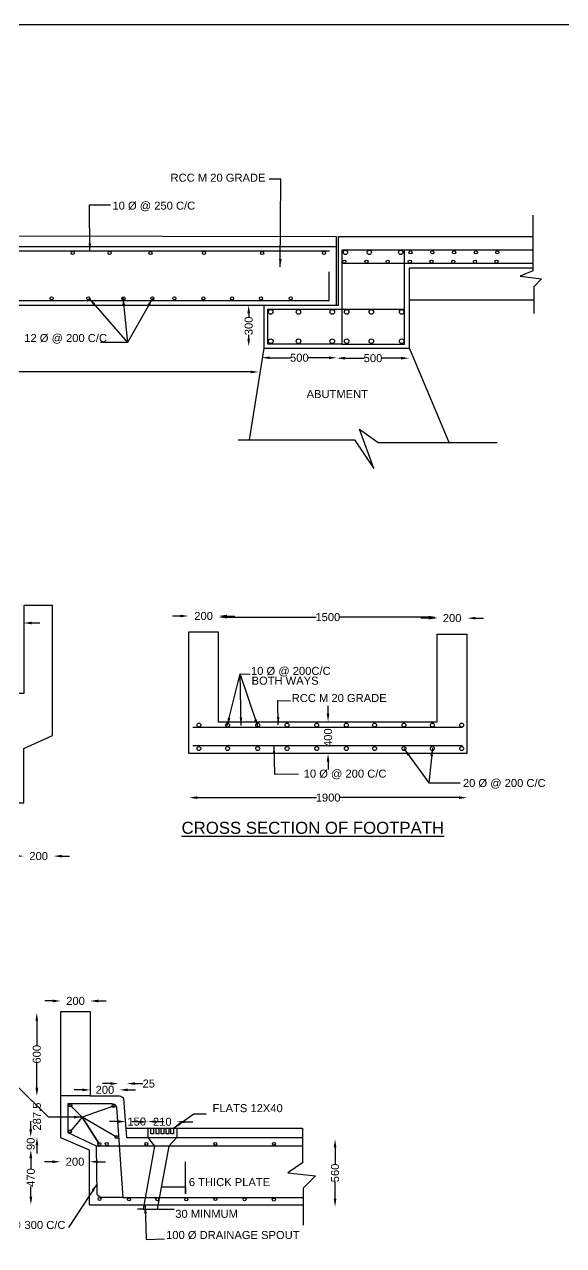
# Model space of a CAD drawing. Header units: millimetres. Extents: x -53216227 to -53198861, y 22132090 to 22143050.
# Drawn here: x -53205064 to -53202367, y 22136948 to 22143050 of the extents above; entities that cross this region are included whole.
import ezdxf

# ---------------------------------------------------------------- set-up
doc = ezdxf.new("R2010")
doc.units = ezdxf.units.MM
doc.header["$MEASUREMENT"] = 0
doc.header["$PDMODE"] = 32
doc.header["$PDSIZE"] = 28
for name, color, linetype in [('DIMENSION', 7, 'Continuous'), ('DRAWING', 2, 'Continuous'), ('TEXT', 7, 'Continuous')]:
    doc.layers.add(name, color=color, linetype=linetype)
doc.styles.get("Standard").update_dxf_attribs({"font": 'arial.ttf', "height": 40})
doc.dimstyles.get("Standard").update_dxf_attribs({"dimtxt": 40, "dimasz": 40, "dimexe": 0.18, "dimexo": 0.0625, "dimgap": 0.09, "dimtad": 0, "dimdec": 0, "dimzin": 0, "dimdsep": 46, "dimtxsty": 'Standard', "dimcen": 0.09, "dimse1": 1, "dimse2": 1, "dimadec": 0, "dimazin": 0, "dimtfac": 1, "dimtdec": 0, "dimtofl": 0, "dimtmove": 0, "dimatfit": 3, "dimfxl": 1, "dimtolj": 1, "dimtzin": 0, "dimarcsym": 0})

# ---------------------------------------------------------------- blocks, each defined once
blk = doc.blocks.new('*D82')
at = {"layer": 'Defpoints', "color": 0, "transparency": 16777216}
for p in [(-53205068, 22138891.4), (-53204918.4, 22138893.6), (-53204918.4, 22138893.6)]:
    blk.add_point(p, dxfattribs=at)
at = {"layer": 'DIMENSION', "color": 0, "lineweight": -2, "transparency": 16777216}
for p, q in [((-53205108, 22138893.6), (-53205148, 22138893.6)), ((-53204878.4, 22138893.6), (-53204838.4, 22138893.6))]:
    blk.add_line(p, q, dxfattribs=at)
at = {"layer": 'DIMENSION', "color": 0, "transparency": 16777216}
for points in [[(-53205108, 22138900.3), (-53205108, 22138887), (-53205068, 22138893.6)], [(-53204878.4, 22138900.3), (-53204878.4, 22138887), (-53204918.4, 22138893.6)]]:
    blk.add_solid(points, dxfattribs=at)
at = {"layer": 'DIMENSION', "color": 0, "transparency": 16777216, "insert": (-53204993.2, 22138893.6), "char_height": 40, "attachment_point": 5}
blk.add_mtext('\\A1;200', dxfattribs=at)
blk = doc.blocks.new('*D90')
at = {"layer": 'Defpoints', "color": 0, "transparency": 16777216}
for p in [(-53205217.8, 22140058.6), (-53205068, 22140058.6), (-53205068, 22140058.6)]:
    blk.add_point(p, dxfattribs=at)
at = {"layer": 'DIMENSION', "color": 0, "lineweight": -2, "transparency": 16777216}
for p, q in [((-53205257.8, 22140058.6), (-53205297.8, 22140058.6)), ((-53205028, 22140058.6), (-53204988, 22140058.6))]:
    blk.add_line(p, q, dxfattribs=at)
at = {"layer": 'DIMENSION', "color": 0, "transparency": 16777216}
for points in [[(-53205257.8, 22140065.2), (-53205257.8, 22140051.9), (-53205217.8, 22140058.6)], [(-53205028, 22140065.2), (-53205028, 22140051.9), (-53205068, 22140058.6)]]:
    blk.add_solid(points, dxfattribs=at)
at = {"layer": 'DIMENSION', "color": 0, "transparency": 16777216, "insert": (-53205142.9, 22140058.6), "char_height": 40, "attachment_point": 5}
blk.add_mtext('\\A1;225', dxfattribs=at)
blk = doc.blocks.new('*D94')
at = {"layer": 'Defpoints', "color": 0, "transparency": 16777216}
for p in [(-53204244.3, 22140093.4), (-53204244.3, 22140093.4), (-53204091.6, 22140093.4)]:
    blk.add_point(p, dxfattribs=at)
at = {"layer": 'DIMENSION', "color": 0, "lineweight": -2, "transparency": 16777216}
for p, q in [((-53204284.3, 22140093.4), (-53204324.3, 22140093.4)), ((-53204051.6, 22140093.4), (-53204011.6, 22140093.4))]:
    blk.add_line(p, q, dxfattribs=at)
at = {"layer": 'DIMENSION', "color": 0, "transparency": 16777216}
for points in [[(-53204284.3, 22140100.1), (-53204284.3, 22140086.8), (-53204244.3, 22140093.4)], [(-53204051.6, 22140100.1), (-53204051.6, 22140086.8), (-53204091.6, 22140093.4)]]:
    blk.add_solid(points, dxfattribs=at)
at = {"layer": 'DIMENSION', "color": 0, "transparency": 16777216, "insert": (-53204168, 22140093.4), "char_height": 40, "attachment_point": 5}
blk.add_mtext('\\A1;200', dxfattribs=at)
blk = doc.blocks.new('*D95')
at = {"layer": 'Defpoints', "color": 0, "transparency": 16777216}
for p in [(-53204091.6, 22140093.4), (-53203001.6, 22140087.6), (-53203001.6, 22140087.6)]:
    blk.add_point(p, dxfattribs=at)
at = {"layer": 'DIMENSION', "color": 0, "lineweight": -2, "transparency": 16777216}
for p, q in [((-53204051.6, 22140087.6), (-53203604.5, 22140087.6)), ((-53203041.6, 22140087.6), (-53203488.7, 22140087.6))]:
    blk.add_line(p, q, dxfattribs=at)
at = {"layer": 'DIMENSION', "color": 0, "transparency": 16777216}
for points in [[(-53204051.6, 22140094.3), (-53204051.6, 22140081), (-53204091.6, 22140087.6)], [(-53203041.6, 22140094.3), (-53203041.6, 22140081), (-53203001.6, 22140087.6)]]:
    blk.add_solid(points, dxfattribs=at)
at = {"layer": 'DIMENSION', "color": 0, "transparency": 16777216, "insert": (-53203546.6, 22140087.6), "char_height": 40, "attachment_point": 5}
blk.add_mtext('\\A1;1500', dxfattribs=at)
blk = doc.blocks.new('*D96')
at = {"layer": 'Defpoints', "color": 0, "transparency": 16777216}
for p in [(-53203001.6, 22140087.6), (-53202848, 22140082.9), (-53202848, 22140082.9)]:
    blk.add_point(p, dxfattribs=at)
at = {"layer": 'DIMENSION', "color": 0, "lineweight": -2, "transparency": 16777216}
for p, q in [((-53203041.6, 22140082.9), (-53203081.6, 22140082.9)), ((-53202808, 22140082.9), (-53202768, 22140082.9))]:
    blk.add_line(p, q, dxfattribs=at)
at = {"layer": 'DIMENSION', "color": 0, "transparency": 16777216}
for points in [[(-53203041.6, 22140089.5), (-53203041.6, 22140076.2), (-53203001.6, 22140082.9)], [(-53202808, 22140089.5), (-53202808, 22140076.2), (-53202848, 22140082.9)]]:
    blk.add_solid(points, dxfattribs=at)
at = {"layer": 'DIMENSION', "color": 0, "transparency": 16777216, "insert": (-53202924.8, 22140082.9), "char_height": 40, "attachment_point": 5}
blk.add_mtext('\\A1;200', dxfattribs=at)
blk = doc.blocks.new('*D97')
at = {"layer": 'Defpoints', "color": 0, "transparency": 16777216}
for p in [(-53203547.4, 22139565), (-53203545.5, 22139565), (-53203546.4, 22139405.7)]:
    blk.add_point(p, dxfattribs=at)
at = {"layer": 'DIMENSION', "color": 0, "lineweight": -2, "transparency": 16777216}
for p, q in [((-53203545.5, 22139605), (-53203545.5, 22139645)), ((-53203545.5, 22139365.7), (-53203545.5, 22139325.7))]:
    blk.add_line(p, q, dxfattribs=at)
at = {"layer": 'DIMENSION', "color": 0, "transparency": 16777216}
for points in [[(-53203552.1, 22139605), (-53203538.8, 22139605), (-53203545.5, 22139565)], [(-53203552.1, 22139365.7), (-53203538.8, 22139365.7), (-53203545.5, 22139405.7)]]:
    blk.add_solid(points, dxfattribs=at)
at = {"layer": 'DIMENSION', "color": 0, "transparency": 16777216, "insert": (-53203545.5, 22139485.4), "char_height": 40, "attachment_point": 5, "rotation": 90}
blk.add_mtext('\\A1;400', dxfattribs=at)
blk = doc.blocks.new('*D98')
at = {"layer": 'Defpoints', "color": 0, "transparency": 16777216}
for p in [(-53204240.1, 22139209.5), (-53202850.1, 22139191.8), (-53202850.1, 22139185.9)]:
    blk.add_point(p, dxfattribs=at)
at = {"layer": 'DIMENSION', "color": 0, "lineweight": -2, "transparency": 16777216}
for p, q in [((-53204200.1, 22139185.9), (-53203603, 22139185.9)), ((-53202890.1, 22139185.9), (-53203487.2, 22139185.9))]:
    blk.add_line(p, q, dxfattribs=at)
at = {"layer": 'DIMENSION', "color": 0, "transparency": 16777216}
for points in [[(-53204200.1, 22139192.5), (-53204200.1, 22139179.2), (-53204240.1, 22139185.9)], [(-53202890.1, 22139192.5), (-53202890.1, 22139179.2), (-53202850.1, 22139185.9)]]:
    blk.add_solid(points, dxfattribs=at)
at = {"layer": 'DIMENSION', "color": 0, "transparency": 16777216, "insert": (-53203545.1, 22139185.9), "char_height": 40, "attachment_point": 5}
blk.add_mtext('\\A1;1900', dxfattribs=at)
blk = doc.blocks.new('*D99')
at = {"layer": 'Defpoints', "color": 0, "transparency": 16777216}
for p in [(-53203510.3, 22137479), (-53203510.3, 22137479), (-53203516.3, 22137141.8)]:
    blk.add_point(p, dxfattribs=at)
at = {"layer": 'DIMENSION', "color": 0, "lineweight": -2, "transparency": 16777216}
for p, q in [((-53203510.3, 22137439), (-53203510.3, 22137354.6)), ((-53203510.3, 22137181.8), (-53203510.3, 22137266.2))]:
    blk.add_line(p, q, dxfattribs=at)
at = {"layer": 'DIMENSION', "color": 0, "transparency": 16777216}
for points in [[(-53203517, 22137439), (-53203503.7, 22137439), (-53203510.3, 22137479)], [(-53203517, 22137181.8), (-53203503.7, 22137181.8), (-53203510.3, 22137141.8)]]:
    blk.add_solid(points, dxfattribs=at)
at = {"layer": 'DIMENSION', "color": 0, "transparency": 16777216, "insert": (-53203510.3, 22137310.4), "char_height": 40, "attachment_point": 5, "rotation": 90}
blk.add_mtext('\\A1;560', dxfattribs=at)
blk = doc.blocks.new('*D100')
at = {"layer": 'Defpoints', "color": 0, "transparency": 16777216}
for p in [(-53204447.3, 22137534.5), (-53204302.1, 22137565.9), (-53204302.1, 22137534.5)]:
    blk.add_point(p, dxfattribs=at)
at = {"layer": 'DIMENSION', "color": 0, "lineweight": -2, "transparency": 16777216}
for p, q in [((-53204487.3, 22137565.9), (-53204527.3, 22137565.9)), ((-53204262.1, 22137565.9), (-53204222.1, 22137565.9))]:
    blk.add_line(p, q, dxfattribs=at)
at = {"layer": 'DIMENSION', "color": 0, "transparency": 16777216}
for points in [[(-53204487.3, 22137572.5), (-53204487.3, 22137559.2), (-53204447.3, 22137565.9)], [(-53204262.1, 22137572.5), (-53204262.1, 22137559.2), (-53204302.1, 22137565.9)]]:
    blk.add_solid(points, dxfattribs=at)
at = {"layer": 'DIMENSION', "color": 0, "transparency": 16777216, "insert": (-53204374.7, 22137565.9), "char_height": 40, "attachment_point": 5}
blk.add_mtext('\\A1;210', dxfattribs=at)
blk = doc.blocks.new('*D101')
at = {"layer": 'Defpoints', "color": 0, "transparency": 16777216}
for p in [(-53204558, 22137567.2), (-53204558, 22137534.5), (-53204447.3, 22137534.5)]:
    blk.add_point(p, dxfattribs=at)
at = {"layer": 'DIMENSION', "color": 0, "lineweight": -2, "transparency": 16777216}
for p, q in [((-53204598, 22137567.2), (-53204638, 22137567.2)), ((-53204407.3, 22137567.2), (-53204367.3, 22137567.2))]:
    blk.add_line(p, q, dxfattribs=at)
at = {"layer": 'DIMENSION', "color": 0, "transparency": 16777216}
for points in [[(-53204598, 22137573.9), (-53204598, 22137560.6), (-53204558, 22137567.2)], [(-53204407.3, 22137573.9), (-53204407.3, 22137560.6), (-53204447.3, 22137567.2)]]:
    blk.add_solid(points, dxfattribs=at)
at = {"layer": 'DIMENSION', "color": 0, "transparency": 16777216, "insert": (-53204502.6, 22137567.2), "char_height": 40, "attachment_point": 5}
blk.add_mtext('\\A1;150', dxfattribs=at)
blk = doc.blocks.new('*D102')
at = {"layer": 'Defpoints', "color": 0, "transparency": 16777216}
for p in [(-53204551.4, 22137757), (-53204593.8, 22137717.5), (-53204551.4, 22137716.8)]:
    blk.add_point(p, dxfattribs=at)
at = {"layer": 'DIMENSION', "color": 0, "lineweight": -2, "transparency": 16777216}
for p, q in [((-53204633.8, 22137757), (-53204673.8, 22137757)), ((-53204511.4, 22137757), (-53204471.4, 22137757))]:
    blk.add_line(p, q, dxfattribs=at)
at = {"layer": 'DIMENSION', "color": 0, "transparency": 16777216}
for points in [[(-53204633.8, 22137763.7), (-53204633.8, 22137750.4), (-53204593.8, 22137757)], [(-53204511.4, 22137763.7), (-53204511.4, 22137750.4), (-53204551.4, 22137757)]]:
    blk.add_solid(points, dxfattribs=at)
at = {"layer": 'DIMENSION', "color": 0, "transparency": 16777216, "insert": (-53204442.1, 22137757), "char_height": 40, "attachment_point": 5}
blk.add_mtext('\\A1;25', dxfattribs=at)
blk = doc.blocks.new('*D103')
at = {"layer": 'Defpoints', "color": 0, "transparency": 16777216}
for p in [(-53204735, 22137725.6), (-53204735, 22137695), (-53204588.2, 22137695)]:
    blk.add_point(p, dxfattribs=at)
at = {"layer": 'DIMENSION', "color": 0, "lineweight": -2, "transparency": 16777216}
for p, q in [((-53204775, 22137725.6), (-53204815, 22137725.6)), ((-53204548.2, 22137725.6), (-53204508.2, 22137725.6))]:
    blk.add_line(p, q, dxfattribs=at)
at = {"layer": 'DIMENSION', "color": 0, "transparency": 16777216}
for points in [[(-53204775, 22137732.2), (-53204775, 22137718.9), (-53204735, 22137725.6)], [(-53204548.2, 22137732.2), (-53204548.2, 22137718.9), (-53204588.2, 22137725.6)]]:
    blk.add_solid(points, dxfattribs=at)
at = {"layer": 'DIMENSION', "color": 0, "transparency": 16777216, "insert": (-53204661.6, 22137725.6), "char_height": 40, "attachment_point": 5}
blk.add_mtext('\\A1;200', dxfattribs=at)
blk = doc.blocks.new('*D104')
at = {"layer": 'Defpoints', "color": 0, "transparency": 16777216}
for p in [(-53204884, 22137366.3), (-53204884, 22137364.7), (-53204738.3, 22137363.9)]:
    blk.add_point(p, dxfattribs=at)
at = {"layer": 'DIMENSION', "color": 0, "lineweight": -2, "transparency": 16777216}
for p, q in [((-53204924, 22137366.3), (-53204964, 22137366.3)), ((-53204698.3, 22137366.3), (-53204658.3, 22137366.3))]:
    blk.add_line(p, q, dxfattribs=at)
at = {"layer": 'DIMENSION', "color": 0, "transparency": 16777216}
for points in [[(-53204924, 22137373), (-53204924, 22137359.7), (-53204884, 22137366.3)], [(-53204698.3, 22137373), (-53204698.3, 22137359.7), (-53204738.3, 22137366.3)]]:
    blk.add_solid(points, dxfattribs=at)
at = {"layer": 'DIMENSION', "color": 0, "transparency": 16777216, "insert": (-53204811.2, 22137366.3), "char_height": 40, "attachment_point": 5}
blk.add_mtext('\\A1;200', dxfattribs=at)
blk = doc.blocks.new('*D105')
at = {"layer": 'Defpoints', "color": 0, "transparency": 16777216}
for p in [(-53205010.6, 22137423), (-53205032, 22137151.2), (-53205009.8, 22137151.2)]:
    blk.add_point(p, dxfattribs=at)
at = {"layer": 'DIMENSION', "color": 0, "lineweight": -2, "transparency": 16777216}
for p, q in [((-53205032, 22137383), (-53205032, 22137332.1)), ((-53205032, 22137191.2), (-53205032, 22137242.1))]:
    blk.add_line(p, q, dxfattribs=at)
at = {"layer": 'DIMENSION', "color": 0, "transparency": 16777216}
for points in [[(-53205038.7, 22137383), (-53205025.3, 22137383), (-53205032, 22137423)], [(-53205038.7, 22137191.2), (-53205025.3, 22137191.2), (-53205032, 22137151.2)]]:
    blk.add_solid(points, dxfattribs=at)
at = {"layer": 'DIMENSION', "color": 0, "transparency": 16777216, "insert": (-53205032, 22137287.1), "char_height": 40, "attachment_point": 5, "rotation": 90}
blk.add_mtext('\\A1;470', dxfattribs=at)
blk = doc.blocks.new('*D106')
at = {"layer": 'Defpoints', "color": 0, "transparency": 16777216}
for p in [(-53205032.9, 22137488.4), (-53205027.1, 22137488.4), (-53205032, 22137423)]:
    blk.add_point(p, dxfattribs=at)
at = {"layer": 'DIMENSION', "color": 0, "lineweight": -2, "transparency": 16777216}
for p, q in [((-53205032.9, 22137528.4), (-53205032.9, 22137568.4)), ((-53205032.9, 22137383), (-53205032.9, 22137343))]:
    blk.add_line(p, q, dxfattribs=at)
at = {"layer": 'DIMENSION', "color": 0, "transparency": 16777216}
for points in [[(-53205039.6, 22137528.4), (-53205026.2, 22137528.4), (-53205032.9, 22137488.4)], [(-53205039.6, 22137383), (-53205026.2, 22137383), (-53205032.9, 22137423)]]:
    blk.add_solid(points, dxfattribs=at)
at = {"layer": 'DIMENSION', "color": 0, "transparency": 16777216, "insert": (-53205032.9, 22137455.7), "char_height": 40, "attachment_point": 5, "rotation": 90}
blk.add_mtext('\\A1;90', dxfattribs=at)
blk = doc.blocks.new('*D107')
at = {"layer": 'Defpoints', "color": 0, "transparency": 16777216}
for p in [(-53205024.8, 22137696.1), (-53205001.8, 22137696.1), (-53205032.9, 22137488.4)]:
    blk.add_point(p, dxfattribs=at)
at = {"layer": 'DIMENSION', "color": 0, "lineweight": -2, "transparency": 16777216}
for p, q in [((-53205001.8, 22137736.1), (-53205001.8, 22137776.1)), ((-53205001.8, 22137448.4), (-53205001.8, 22137408.4))]:
    blk.add_line(p, q, dxfattribs=at)
at = {"layer": 'DIMENSION', "color": 0, "transparency": 16777216}
for points in [[(-53205008.4, 22137736.1), (-53204995.1, 22137736.1), (-53205001.8, 22137696.1)], [(-53205008.4, 22137448.4), (-53204995.1, 22137448.4), (-53205001.8, 22137488.4)]]:
    blk.add_solid(points, dxfattribs=at)
at = {"layer": 'DIMENSION', "color": 0, "transparency": 16777216, "insert": (-53205001.8, 22137592.2), "char_height": 40, "attachment_point": 5, "rotation": 90}
blk.add_mtext('\\A1;287.5', dxfattribs=at)
blk = doc.blocks.new('*D108')
at = {"layer": 'Defpoints', "color": 0, "transparency": 16777216}
for p in [(-53205002.5, 22138111.3), (-53205001, 22138111.3), (-53205001.8, 22137696.1)]:
    blk.add_point(p, dxfattribs=at)
at = {"layer": 'DIMENSION', "color": 0, "lineweight": -2, "transparency": 16777216}
for p, q in [((-53205002.5, 22138071.3), (-53205002.5, 22137948)), ((-53205002.5, 22137736.1), (-53205002.5, 22137859.4))]:
    blk.add_line(p, q, dxfattribs=at)
at = {"layer": 'DIMENSION', "color": 0, "transparency": 16777216}
for points in [[(-53205009.2, 22138071.3), (-53204995.8, 22138071.3), (-53205002.5, 22138111.3)], [(-53205009.2, 22137736.1), (-53204995.8, 22137736.1), (-53205002.5, 22137696.1)]]:
    blk.add_solid(points, dxfattribs=at)
at = {"layer": 'DIMENSION', "color": 0, "transparency": 16777216, "insert": (-53205002.5, 22137903.7), "char_height": 40, "attachment_point": 5, "rotation": 90}
blk.add_mtext('\\A1;600', dxfattribs=at)
blk = doc.blocks.new('*D109')
at = {"layer": 'Defpoints', "color": 0, "transparency": 16777216}
for p in [(-53204735, 22138169.8), (-53204882.5, 22138117.5), (-53204735, 22138117.5)]:
    blk.add_point(p, dxfattribs=at)
at = {"layer": 'DIMENSION', "color": 0, "lineweight": -2, "transparency": 16777216}
for p, q in [((-53204922.5, 22138169.8), (-53204962.5, 22138169.8)), ((-53204695, 22138169.8), (-53204655, 22138169.8))]:
    blk.add_line(p, q, dxfattribs=at)
at = {"layer": 'DIMENSION', "color": 0, "transparency": 16777216}
for points in [[(-53204922.5, 22138176.5), (-53204922.5, 22138163.1), (-53204882.5, 22138169.8)], [(-53204695, 22138176.5), (-53204695, 22138163.1), (-53204735, 22138169.8)]]:
    blk.add_solid(points, dxfattribs=at)
at = {"layer": 'DIMENSION', "color": 0, "transparency": 16777216, "insert": (-53204808.7, 22138169.8), "char_height": 40, "attachment_point": 5}
blk.add_mtext('\\A1;200', dxfattribs=at)
blk = doc.blocks.new('*D119')
at = {"layer": 'Defpoints', "color": 0, "transparency": 16777216}
for p in [(-53207489.5, 22141325.7), (-53203892.9, 22141313), (-53203892.9, 22141313)]:
    blk.add_point(p, dxfattribs=at)
at = {"layer": 'DIMENSION', "color": 0, "lineweight": -2, "transparency": 16777216}
for p, q in [((-53207449.5, 22141313), (-53205751.1, 22141313)), ((-53203932.9, 22141313), (-53205631.3, 22141313))]:
    blk.add_line(p, q, dxfattribs=at)
at = {"layer": 'DIMENSION', "color": 0, "transparency": 16777216}
for points in [[(-53207449.5, 22141319.6), (-53207449.5, 22141306.3), (-53207489.5, 22141313)], [(-53203932.9, 22141319.6), (-53203932.9, 22141306.3), (-53203892.9, 22141313)]]:
    blk.add_solid(points, dxfattribs=at)
at = {"layer": 'DIMENSION', "color": 0, "transparency": 16777216, "insert": (-53205691.2, 22141313), "char_height": 40, "attachment_point": 5}
blk.add_mtext('\\A1;6500', dxfattribs=at)
blk = doc.blocks.new('*D120')
at = {"layer": 'Defpoints', "color": 0, "transparency": 16777216}
for p in [(-53203877, 22141384), (-53203877, 22141384), (-53203501.1, 22141377.5)]:
    blk.add_point(p, dxfattribs=at)
at = {"layer": 'DIMENSION', "color": 0, "lineweight": -2, "transparency": 16777216}
for p, q in [((-53203837, 22141384), (-53203733.2, 22141384)), ((-53203541.1, 22141384), (-53203644.8, 22141384))]:
    blk.add_line(p, q, dxfattribs=at)
at = {"layer": 'DIMENSION', "color": 0, "transparency": 16777216}
for points in [[(-53203837, 22141390.6), (-53203837, 22141377.3), (-53203877, 22141384)], [(-53203541.1, 22141390.6), (-53203541.1, 22141377.3), (-53203501.1, 22141384)]]:
    blk.add_solid(points, dxfattribs=at)
at = {"layer": 'DIMENSION', "color": 0, "transparency": 16777216, "insert": (-53203689, 22141384), "char_height": 40, "attachment_point": 5}
blk.add_mtext('\\A1;500', dxfattribs=at)
blk = doc.blocks.new('*D121')
at = {"layer": 'Defpoints', "color": 0, "transparency": 16777216}
for p in [(-53203501.1, 22141384), (-53203140.1, 22141381.8), (-53203140.1, 22141372)]:
    blk.add_point(p, dxfattribs=at)
at = {"layer": 'DIMENSION', "color": 0, "lineweight": -2, "transparency": 16777216}
for p, q in [((-53203461.1, 22141381.8), (-53203364.8, 22141381.8)), ((-53203180.1, 22141381.8), (-53203276.4, 22141381.8))]:
    blk.add_line(p, q, dxfattribs=at)
at = {"layer": 'DIMENSION', "color": 0, "transparency": 16777216}
for points in [[(-53203461.1, 22141388.4), (-53203461.1, 22141375.1), (-53203501.1, 22141381.8)], [(-53203180.1, 22141388.4), (-53203180.1, 22141375.1), (-53203140.1, 22141381.8)]]:
    blk.add_solid(points, dxfattribs=at)
at = {"layer": 'DIMENSION', "color": 0, "transparency": 16777216, "insert": (-53203320.6, 22141381.8), "char_height": 40, "attachment_point": 5}
blk.add_mtext('\\A1;500', dxfattribs=at)
blk = doc.blocks.new('*D122')
at = {"layer": 'Defpoints', "color": 0, "transparency": 16777216}
for p in [(-53203942.5, 22141646.6), (-53203942.5, 22141646.6), (-53203942.5, 22141439.7)]:
    blk.add_point(p, dxfattribs=at)
at = {"layer": 'DIMENSION', "color": 0, "lineweight": -2, "transparency": 16777216}
for p, q in [((-53203942.5, 22141606.6), (-53203942.5, 22141587.4)), ((-53203942.5, 22141479.7), (-53203942.5, 22141499))]:
    blk.add_line(p, q, dxfattribs=at)
at = {"layer": 'DIMENSION', "color": 0, "transparency": 16777216}
for points in [[(-53203949.2, 22141606.6), (-53203935.9, 22141606.6), (-53203942.5, 22141646.6)], [(-53203949.2, 22141479.7), (-53203935.9, 22141479.7), (-53203942.5, 22141439.7)]]:
    blk.add_solid(points, dxfattribs=at)
at = {"layer": 'DIMENSION', "color": 0, "transparency": 16777216, "insert": (-53203942.5, 22141543.2), "char_height": 40, "attachment_point": 5, "rotation": 90}
blk.add_mtext('\\A1;300', dxfattribs=at)

msp = doc.modelspace()

# ---------------------------------------------------------------- linework, layer by layer
at = {"layer": 'DIMENSION', "color": 0}
msp.add_lwpolyline([(-53198861.5, 22132090.3), (-53216227.3, 22132090.3), (-53216227.3, 22143049.6), (-53198861.5, 22143049.6)], close=True, dxfattribs=at)
for points in [[(-53203866.4, 22141431.4), (-53203940.9, 22140973.1)], [(-53202940, 22140959.7), (-53203138.3, 22141431.4)], [(-53203994.8, 22140973.1), (-53203412.5, 22140973.1), (-53203316.7, 22140830.3), (-53203387.5, 22141027.3), (-53203294.2, 22140959.7), (-53202700.1, 22140959.7)]]:
    msp.add_lwpolyline(points, dxfattribs=at)
at = {"layer": 'DIMENSION'}
for points in [[(-53204431.4, 22137534.5), (-53204418.1, 22137534.5), (-53204418.1, 22137505.7), (-53204431.4, 22137505.7)], [(-53204405.1, 22137534.5), (-53204391.9, 22137534.5), (-53204391.9, 22137505.7), (-53204405.1, 22137505.7)], [(-53204380.8, 22137534.5), (-53204367.6, 22137534.5), (-53204367.6, 22137505.7), (-53204380.8, 22137505.7)], [(-53204356, 22137534.5), (-53204342.7, 22137534.5), (-53204342.7, 22137505.7), (-53204356, 22137505.7)], [(-53204332, 22137534.5), (-53204318.7, 22137534.5), (-53204318.7, 22137505.7), (-53204332, 22137505.7)]]:
    msp.add_lwpolyline(points, close=True, dxfattribs=at)
for centre, radius in [((-53204823.1, 22141907), 7.68), ((-53204638, 22141907), 7.68), ((-53204433.7, 22141907), 7.68), ((-53204166.4, 22141907), 7.68), ((-53203875.2, 22141907), 7.68), ((-53203565.8, 22141907), 7.68), ((-53203458.4, 22141910.4), 10.7), ((-53203339.3, 22141910.4), 10.7), ((-53203181.6, 22141910.4), 10.7), ((-53203132.8, 22141910.3), 7.88), ((-53203023.8, 22141910.3), 7.88), ((-53202914.9, 22141910.3), 7.88), ((-53202806.5, 22141910.3), 7.88), ((-53202698.8, 22141910.3), 7.88), ((-53203464, 22141864.5), 7.88), ((-53203353.2, 22141864.5), 7.88), ((-53203247, 22141864.5), 7.88), ((-53203136.7, 22141864.5), 7.88), ((-53203027.8, 22141864.5), 7.88), ((-53202918.8, 22141864.5), 7.88), ((-53202810.4, 22141864.5), 7.88), ((-53202702.7, 22141864.5), 7.88), ((-53204928.4, 22141680.5), 7.68), ((-53204744.2, 22141680.5), 7.68), ((-53204568.8, 22141680.5), 7.68), ((-53204424.2, 22141680.5), 7.68), ((-53204314.1, 22141680.5), 7.68), ((-53204168.9, 22141680.5), 7.68), ((-53204025.5, 22141680.5), 7.68), ((-53203880.6, 22141680.5), 7.68), ((-53203732.3, 22141680.5), 7.68), ((-53203832.1, 22141612.9), 11.5), ((-53203693.1, 22141612.9), 11.5), ((-53203524.5, 22141612.9), 11.5), ((-53203452.2, 22141612.9), 11.5), ((-53203329.1, 22141612.9), 11.5), ((-53203177.3, 22141612.9), 11.5), ((-53203832.1, 22141466.5), 11.5), ((-53203693.1, 22141466.5), 11.5), ((-53203524.5, 22141466.5), 11.5), ((-53203452.2, 22141466.5), 11.5), ((-53203329.1, 22141466.5), 11.5), ((-53203177.3, 22141466.5), 11.5)]:
    msp.add_circle(centre, radius, dxfattribs=at)
at = {"layer": 'DRAWING', "color": 0}
for points in [[(-53202521.7, 22142097), (-53202521.7, 22141817.6), (-53202584, 22141791.9), (-53202478.5, 22141777.8), (-53202516.7, 22141737.5), (-53202516.7, 22141605.2)], [(-53208824.6, 22141998.7), (-53207849.6, 22141998.7), (-53207849.6, 22141646.6), (-53203493.2, 22141646.6), (-53203493.2, 22141989.7), (-53202521.7, 22141989.7)], [(-53207838.6, 22141646.6), (-53207838.6, 22141998.7), (-53203504.8, 22141989.7), (-53203504.8, 22141646.6)], [(-53207838.6, 22141939.7), (-53203504.8, 22141939.7)], [(-53203537.7, 22141916), (-53207801.9, 22141916)], [(-53202521.7, 22141922.3), (-53203476.4, 22141922.3), (-53203476.4, 22141451.6), (-53203162.7, 22141451.6), (-53203162.7, 22141922.3)], [(-53202521.7, 22141854.3), (-53203476.4, 22141854.3)], [(-53207802.4, 22141818.1), (-53207802.4, 22141670.2), (-53203540.4, 22141670.2), (-53203540.4, 22141813.5)], [(-53203866.4, 22141646.6), (-53203866.4, 22141431.4), (-53203138.3, 22141431.4), (-53203138.3, 22141832.6), (-53202521.7, 22141832.6)], [(-53202516.7, 22141671.3), (-53203138.3, 22141671.3)], [(-53203476.4, 22141451.6), (-53203846, 22141451.6), (-53203846, 22141626.4), (-53203162.7, 22141626.4)], [(-53202999, 22139565), (-53202999, 22140002.1), (-53202851.3, 22140002.1), (-53202851.3, 22139405.7), (-53204241.6, 22139405.7), (-53204241.6, 22140013.8), (-53204095.8, 22140013.8), (-53204095.8, 22139565), (-53202999, 22139565)], [(-53202873.3, 22139536.1), (-53204222.7, 22139536.1)], [(-53202873.3, 22139444.1), (-53204222.7, 22139444.1)], [(-53204882.5, 22137486.7), (-53204882.5, 22138117.5), (-53204735, 22138117.5), (-53204735, 22137695), (-53204882.5, 22137695)], [(-53204619.1, 22137644.9), (-53204775.5, 22137589.5), (-53204834.1, 22137647.7)], [(-53204603.6, 22137489.8), (-53204775.5, 22137589.5), (-53204689.7, 22137455.3), (-53204775.5, 22137589.5), (-53204836, 22137517.9)], [(-53204558, 22137534.5), (-53203674.1, 22137534.5), (-53203674.1, 22137487.1)], [(-53204447.3, 22137534.5), (-53204447.3, 22137487.1), (-53204414.4, 22137443.9), (-53204470.2, 22137128.8), (-53204499, 22137128.8)], [(-53204302.1, 22137534.5), (-53204302.1, 22137487.1), (-53204341.3, 22137443.9), (-53204399.6, 22137128.8)], [(-53203670.7, 22137148.9), (-53204738.3, 22137148.9), (-53204738.3, 22137423.7), (-53204882.5, 22137486.7)], [(-53204379, 22137240.4), (-53204259.4, 22137240.4), (-53204259.4, 22137205.4), (-53204259.4, 22137240.4), (-53204259.4, 22137366.6)], [(-53204572.3, 22137188.2), (-53203670.7, 22137188.2)], [(-53204470.2, 22137128.8), (-53204315.2, 22137128.8)]]:
    msp.add_lwpolyline(points, dxfattribs=at)
for points in [[(-53208466.1, 22139160.2), (-53205066.9, 22139160.2), (-53205066.9, 22139430.6), (-53204923.1, 22139496), (-53204923.1, 22140146.6), (-53205068, 22140146.6), (-53205068, 22139706.8), (-53205217.3, 22139706.8, 0.427435), (-53205237.3, 22139685.8), (-53205253.1, 22139496), (-53208288, 22139490.6), (-53208303.9, 22139677.9, 0.395446), (-53208328.9, 22139700.4), (-53208471.5, 22139700.4), (-53208471.5, 22140140.5), (-53208611.8, 22140140.5), (-53208611.8, 22139488.5), (-53208470.3, 22139426.4), (-53208466.1, 22139160.2)], [(-53204735, 22137695), (-53204588.2, 22137695, -0.301286), (-53204569.1, 22137682.3), (-53204554.5, 22137487.1), (-53203674.1, 22137487.1), (-53203674.1, 22137361), (-53203747.5, 22137311.7), (-53203608.4, 22137296.8), (-53203670.7, 22137234), (-53203670.7, 22137050.2)], [(-53203674.1, 22137443.9), (-53204703.7, 22137443.9), (-53204845.3, 22137510.8), (-53204845.3, 22137657.6), (-53204627, 22137657.6, -0.355895), (-53204604.4, 22137639.3), (-53204572.3, 22137188.2), (-53204676.8, 22137188.2, -0.325274), (-53204700.2, 22137205.2), (-53204703.7, 22137443.9)]]:
    msp.add_lwpolyline(points, format="xyb", dxfattribs=at)
for centre, radius in [((-53204191.8, 22139548.2), 9.96), ((-53204048.2, 22139548.2), 9.96), ((-53203897.4, 22139548.2), 9.96), ((-53203750.7, 22139548.2), 9.96), ((-53203602, 22139548.2), 9.96), ((-53203454.3, 22139548.2), 9.96), ((-53203312.7, 22139548.2), 9.96), ((-53203166.3, 22139548.2), 9.96), ((-53203023.7, 22139548.2), 9.96), ((-53202877, 22139548.2), 9.96), ((-53204191.8, 22139431.2), 9.96), ((-53204048.2, 22139431.2), 9.96), ((-53203897.4, 22139431.2), 9.96), ((-53203750.7, 22139431.2), 9.96), ((-53203602, 22139431.2), 9.96), ((-53203454.3, 22139431.2), 9.96), ((-53203312.7, 22139431.2), 9.96), ((-53203166.3, 22139431.2), 9.96), ((-53203023.7, 22139431.2), 9.96), ((-53202877, 22139431.2), 9.96), ((-53204834.1, 22137647.7), 7.62), ((-53204619.1, 22137644.9), 7.62), ((-53204836, 22137517.9), 7.62), ((-53204689.7, 22137455.3), 7.62), ((-53204652.4, 22137455.3), 7.62), ((-53204603.6, 22137489.8), 7.62), ((-53204454.1, 22137455.8), 7.62), ((-53204109.8, 22137455.8), 7.62), ((-53203816.3, 22137455.8), 7.62), ((-53204688.5, 22137180.5), 7.62), ((-53204541.1, 22137178.1), 7.62), ((-53204399.3, 22137179.4), 7.62), ((-53204255.1, 22137178.5), 7.62), ((-53204108.8, 22137179.7), 7.62), ((-53203963.3, 22137178.9), 7.62), ((-53203816.8, 22137177), 7.62)]:
    msp.add_circle(centre, radius, dxfattribs=at)

# ---------------------------------------------------------------- texts
at = {"layer": 'TEXT', "color": 0}
for s, height, p in [('RCC M 20 GRADE', 40, (-53204333.5, 22142263.6)), ('10 Ø @ 250 C/C', 40, (-53204623.9, 22142124)), ('12 Ø @ 200 C/C', 40, (-53205065.1, 22141462.5)), ('ABUTMENT', 40, (-53203652.8, 22141182.5)), ('10 Ø @ 200C/C', 40, (-53203931, 22139799.1)), ('BOTH WAYS', 40, (-53203928.1, 22139750.3)), ('RCC M 20 GRADE', 40, (-53203727.2, 22139663.7)), ('10 Ø @ 200 C/C', 40, (-53203667.2, 22139285.8)), ('20 Ø @ 200 C/C', 40, (-53202870.9, 22139238.9)), ('%%UCROSS SECTION OF FOOTPATH', 60, (-53204278.2, 22139005.1)), ('FLATS 12X40', 40, (-53204123.1, 22137614.2)), ('6 THICK PLATE', 40, (-53204241.8, 22137244.6)), ('30 MINMUM', 40, (-53204309.8, 22137086.2)), ('6Ø @ 300 C/C', 40, (-53205226.3, 22137030.6)), ('100 Ø DRAINAGE SPOUT', 40, (-53204355.6, 22136980.4))]:
    msp.add_text(s, height=height, dxfattribs=at).set_placement(p)

# ---------------------------------------------------------------- dimensions: what is measured, and where the dimension line sits
at = {"layer": 'DIMENSION', "color": 0}
for base, p1, p2, text, picture, middle in [((-53203942.5, 22141646.6), (-53203942.5, 22141439.7), (-53203942.5, 22141646.6), '300', '*D122', (-53203942.5, 22141543.2)), ((-53203545.5, 22139565), (-53203546.4, 22139405.7), (-53203547.4, 22139565), '400', '*D97', (-53203545.5, 22139485.4)), ((-53205002.5, 22138111.3), (-53205001.8, 22137696.1), (-53205001, 22138111.3), '600', '*D108', (-53205002.5, 22137903.7)), ((-53205001.8, 22137696.1), (-53205032.9, 22137488.4), (-53205024.8, 22137696.1), '287.5', '*D107', (-53205001.8, 22137592.2)), ((-53205032.9, 22137488.4), (-53205032, 22137423), (-53205027.1, 22137488.4), '90', '*D106', (-53205032.9, 22137455.7)), ((-53203510.3, 22137479), (-53203516.3, 22137141.8), (-53203510.3, 22137479), '560', '*D99', (-53203510.3, 22137310.4)), ((-53205032, 22137151.2), (-53205010.6, 22137423), (-53205009.8, 22137151.2), '470', '*D105', (-53205032, 22137287.1))]:
    dim = msp.add_linear_dim(base=base, p1=p1, p2=p2, angle=90, text=text, dimstyle='Standard', dxfattribs=at)
    dim.commit()
    dim.dimension.update_dxf_attribs({"geometry": picture, "text_midpoint": middle})
for base, p1, p2, text, picture, middle in [((-53203877, 22141384), (-53203501.1, 22141377.5), (-53203877, 22141384), '500', '*D120', (-53203689, 22141384)), ((-53203140.1, 22141381.8), (-53203501.1, 22141384), (-53203140.1, 22141372), '500', '*D121', (-53203320.6, 22141381.8)), ((-53203892.9, 22141313), (-53207489.5, 22141325.7), (-53203892.9, 22141313), '6500', '*D119', (-53205691.2, 22141313)), ((-53205068, 22140058.6), (-53205217.8, 22140058.6), (-53205068, 22140058.6), '225', '*D90', (-53205142.9, 22140058.6)), ((-53204244.3, 22140093.4), (-53204091.6, 22140093.4), (-53204244.3, 22140093.4), '200', '*D94', (-53204168, 22140093.4)), ((-53203001.6, 22140087.6), (-53204091.6, 22140093.4), (-53203001.6, 22140087.6), '1500', '*D95', (-53203546.6, 22140087.6)), ((-53202848, 22140082.9), (-53203001.6, 22140087.6), (-53202848, 22140082.9), '200', '*D96', (-53202924.8, 22140082.9)), ((-53202850.1, 22139185.9), (-53204240.1, 22139209.5), (-53202850.1, 22139191.8), '1900', '*D98', (-53203545.1, 22139185.9)), ((-53204918.4, 22138893.6), (-53205068, 22138891.4), (-53204918.4, 22138893.6), '200', '*D82', (-53204993.2, 22138893.6)), ((-53204735, 22138169.8), (-53204882.5, 22138117.5), (-53204735, 22138117.5), '200', '*D109', (-53204808.7, 22138169.8)), ((-53204551.4, 22137757), (-53204593.8, 22137717.5), (-53204551.4, 22137716.8), '25', '*D102', (-53204442.1, 22137757)), ((-53204735, 22137725.6), (-53204588.2, 22137695), (-53204735, 22137695), '200', '*D103', (-53204661.6, 22137725.6)), ((-53204558, 22137567.2), (-53204447.3, 22137534.5), (-53204558, 22137534.5), '150', '*D101', (-53204502.6, 22137567.2)), ((-53204302.1, 22137565.9), (-53204447.3, 22137534.5), (-53204302.1, 22137534.5), '210', '*D100', (-53204374.7, 22137565.9)), ((-53204884, 22137366.3), (-53204738.3, 22137363.9), (-53204884, 22137364.7), '200', '*D104', (-53204811.2, 22137366.3))]:
    dim = msp.add_linear_dim(base=base, p1=p1, p2=p2, text=text, dimstyle='Standard', dxfattribs=at)
    dim.commit()
    dim.dimension.update_dxf_attribs({"geometry": picture, "text_midpoint": middle})

# ---------------------------------------------------------------- leaders
for points in [[(-53203784.6, 22141838.1), (-53203781.6, 22142276.1), (-53203840.8, 22142276.9)], [(-53204736.8, 22141916), (-53204739.6, 22142147.9), (-53204633.3, 22142147.8)], [(-53204741.5, 22141681.5), (-53204548.5, 22141460.9), (-53204684.5, 22141460.6)], [(-53204571.7, 22141687.4), (-53204548.5, 22141460.9)], [(-53204423.9, 22141680.2), (-53204548.5, 22141460.9)], [(-53204049.5, 22139545.2), (-53203985.8, 22139804.5), (-53203935.5, 22139803.5)], [(-53203980.5, 22139545.9), (-53203985.8, 22139804.5)], [(-53203895.9, 22139538.3), (-53203985.8, 22139804.5)], [(-53203794.5, 22139549.1), (-53203796.2, 22139670.9), (-53203733.3, 22139670.2)], [(-53203816, 22139444.1), (-53203813.6, 22139303.8), (-53203693.3, 22139304.4)], [(-53203166.3, 22139431.2), (-53203041.6, 22139259.2), (-53202884.2, 22139260.5)], [(-53203023.3, 22139433.2), (-53203041.6, 22139259.2)], [(-53204775.5, 22137589.5), (-53204943.7, 22137589.2), (-53205107.5, 22137750.3)], [(-53204318.8, 22137534.5), (-53204216.8, 22137605.3), (-53204155.4, 22137605.3)], [(-53204700.9, 22137255.5), (-53204843.4, 22137038.5)], [(-53204460.3, 22137148.9), (-53204455.3, 22136978.3), (-53204362.8, 22136980.8)]]:
    msp.add_leader(points, dimstyle='Standard', override={"dimgap": 0.09, "dimtad": 0}, dxfattribs=at)

doc.saveas('drawing.dxf')
